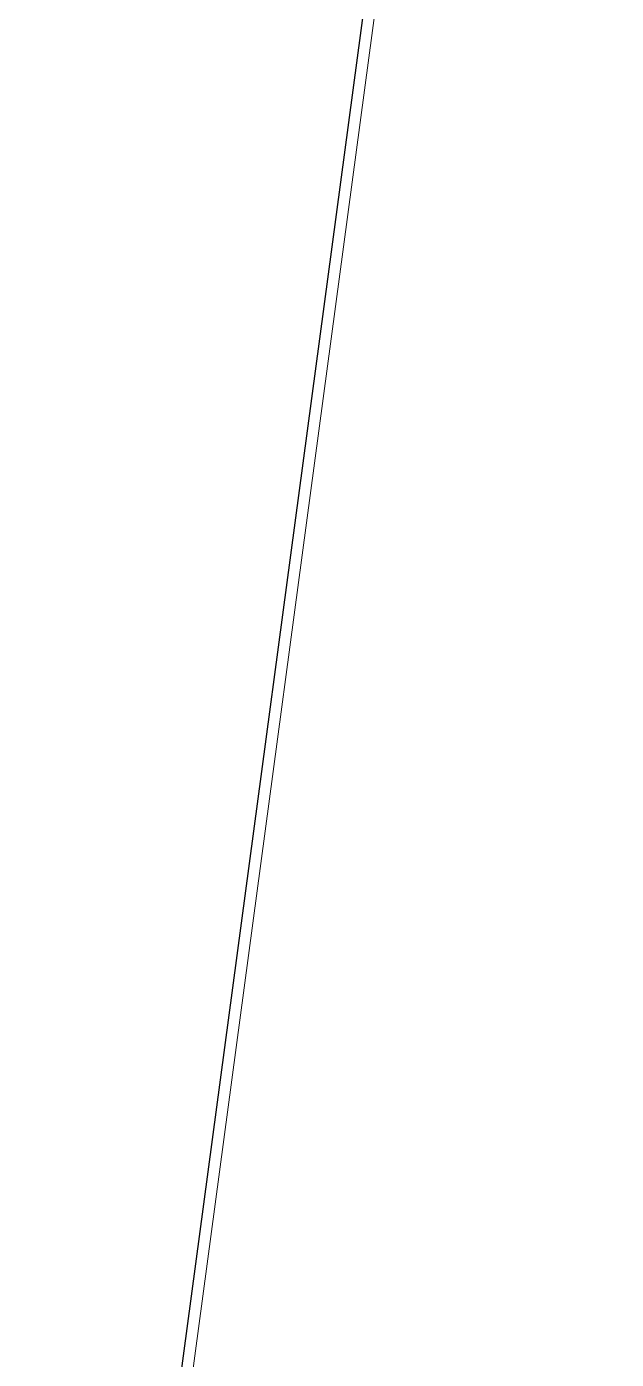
# Model space of a CAD drawing. Header units: inches. Extents: x 86328 to 235202, y 68629 to 184293.
# Drawn here: x 193657 to 204370, y 125070 to 149289 of the extents above; entities that cross this region are included whole.
import ezdxf

# ---------------------------------------------------------------- set-up
doc = ezdxf.new("R2010")
doc.units = ezdxf.units.IN
doc.header["$MEASUREMENT"] = 0
doc.layers.add('DIM', color=251, linetype='Continuous', lineweight=0)
doc.styles.get("Standard").update_dxf_attribs({"font": 'arial.ttf'})
doc.linetypes.add('FENCE_LINE', pattern='A,0.5,-0.1,["X",Standard,S=0.1,R=0,X=-0.02,Y=-0.05],-0.1', length=0.7)

msp = doc.modelspace()

# ---------------------------------------------------------------- linework, layer by layer
at = {"layer": 'DIM', "color": 8, "linetype": 'FENCE_LINE', "ltscale": 25}
msp.add_line((191116, 84971), (204370, 183829), dxfattribs=at)
at = {"layer": 'DIM', "color": 8, "linetype": 'FENCE_LINE', "ltscale": 20, "extrusion": (-2.00606e-06, 4.08641e-06, 1)}
for p, q in [((191123, 84971, -1), (204126, 181957, -2)), ((204325, 181931, -2), (191325, 84971, -1))]:
    msp.add_line(p, q, dxfattribs=at)
at = {"layer": 'DIM', "color": 8, "linetype": 'Continuous'}
msp.add_arc((150908, 192188), 51111, 236.5614, 351.1141, dxfattribs=at)
at = {"layer": 'DIM', "color": 8, "linetype": 'FENCE_LINE', "ltscale": 25}
msp.add_arc((150908, 192188), 54111, 255.1469, 351.1141, dxfattribs=at)

doc.saveas('drawing.dxf')
